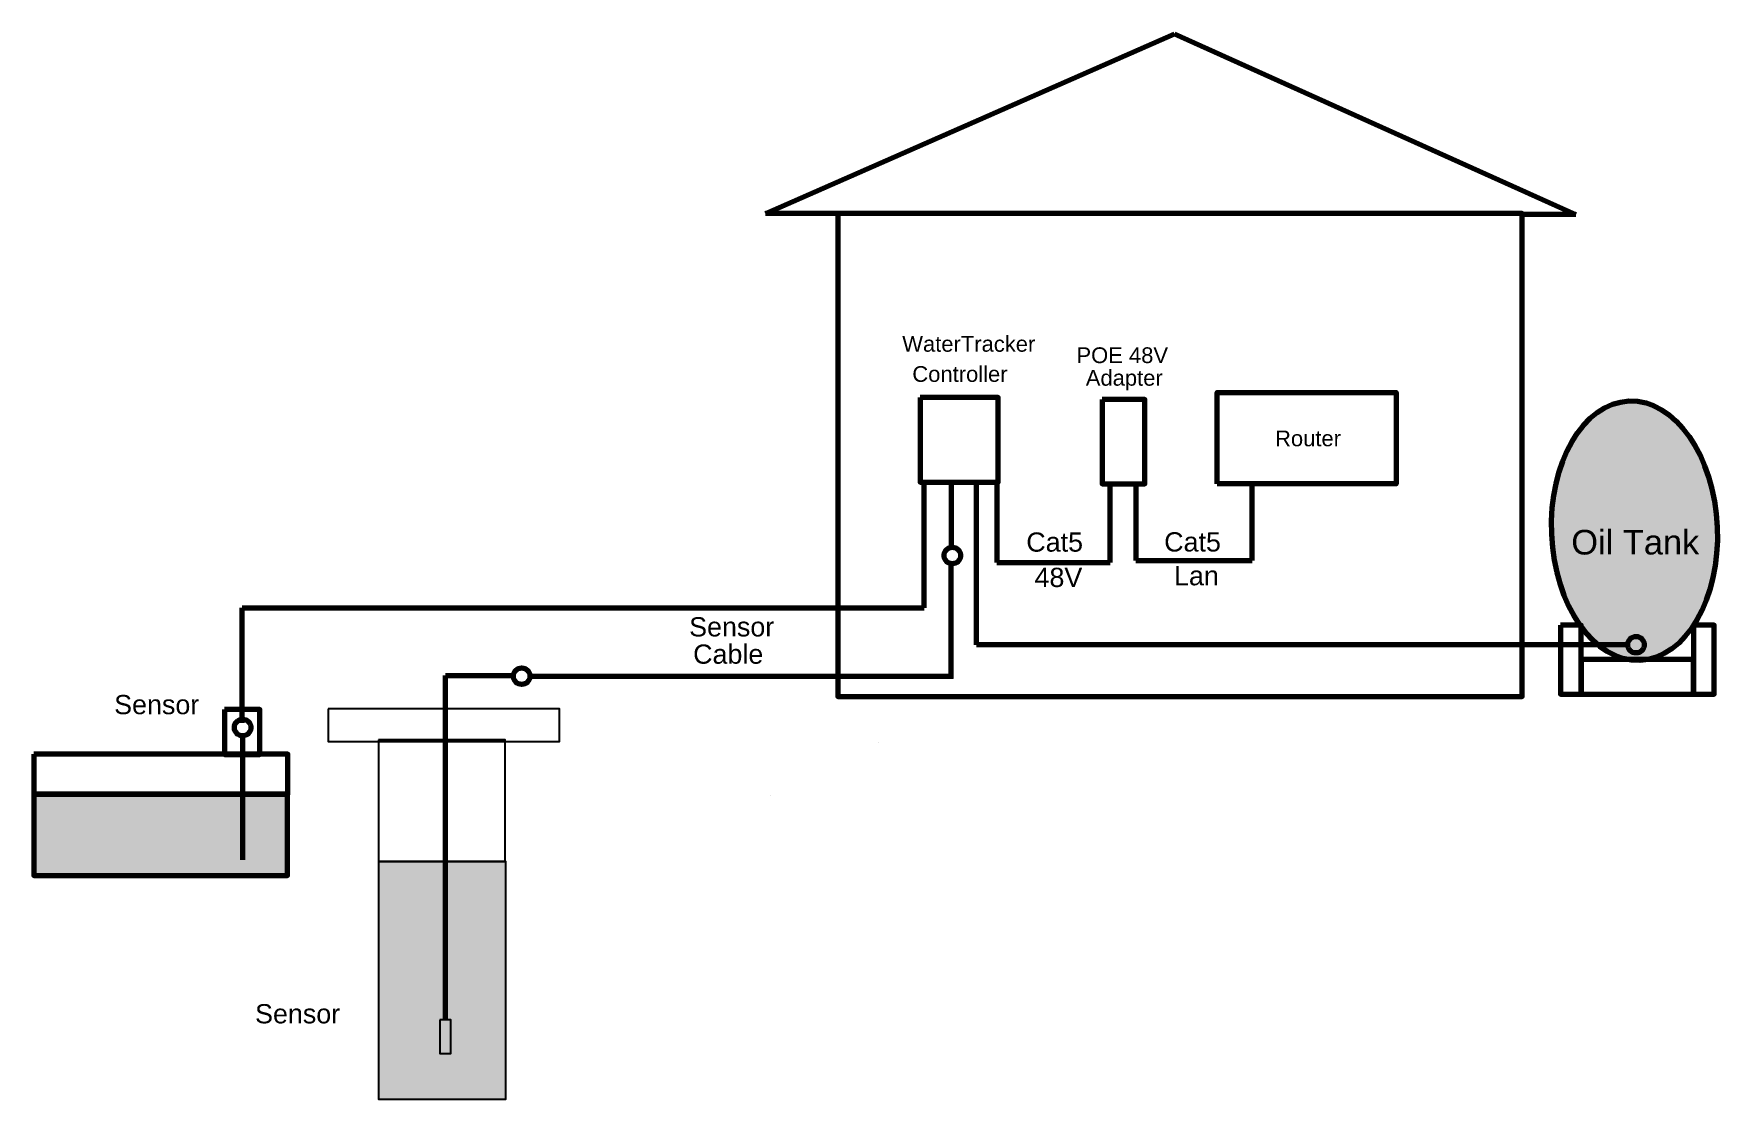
# Model space of a CAD drawing. Header units: millimetres. Extents: x -160 to 509, y -34 to 389.
import ezdxf

# ---------------------------------------------------------------- set-up
doc = ezdxf.new("R2010")
doc.units = ezdxf.units.MM
doc.styles.get("Standard").update_dxf_attribs({"font": 'arial.ttf'})

msp = doc.modelspace()

# ---------------------------------------------------------------- hatches: boundary and pattern name
at = {"lineweight": 200}
h = msp.add_hatch(color=256, dxfattribs=at)
h.set_gradient(color1=(21, 64, 106), one_color=1, name='INVCURVED')
edge = h.paths.add_edge_path()
edge.add_ellipse((475.43, 191.83), major_axis=(2.18, -51.47), ratio=0.63834, start_angle=0, end_angle=360)
h = msp.add_hatch(color=256, dxfattribs=at)
h.set_gradient(color1=(61, 70, 194), one_color=1, name='INVCURVED')
h.paths.add_polyline_path([(-159.99, 87.31), (-159.99, 55.08), (-59.2, 55.08), (-59.2, 87.31)])
h = msp.add_hatch(color=256)
h.set_gradient(color1=(29, 124, 226), one_color=1, name='INVCURVED')
h.paths.add_polyline_path([(-23.12, 60.6), (-23.12, -33.75), (27.42, -33.75), (27.42, 60.6)])
h = msp.add_hatch(color=256)
h.set_gradient(color1=(5, 23, 41), one_color=1)
h.paths.add_polyline_path([(1.26, -2.3), (1.26, -15.54), (5.57, -15.54), (5.57, -2.3)])

# ---------------------------------------------------------------- linework, layer by layer
for p, q in [((130.44, 317.65), (292.88, 389.01)), ((292.88, 389.01), (452.16, 317.25)), ((159.22, 317.65), (130.44, 317.65)), ((452.16, 317.25), (430.87, 317.25)), ((193.47, 161.22), (193.47, 210.8)), ((204.32, 185.91), (204.32, 211.33)), ((214.3, 146.59), (214.3, 210.8)), ((222.3, 210.8), (222.3, 179.26)), ((267.25, 179.26), (267.25, 210.4)), ((277.5, 209.22), (277.5, 180.05)), ((323.63, 180.05), (323.63, 210.4)), ((204.19, 133.2), (204.19, 178.89)), ((222.3, 179.26), (267.25, 179.26)), ((277.5, 180.05), (323.63, 180.05)), ((-77.29, 115.64), (-77.29, 161.22)), ((-77.29, 161.22), (-77.29, 161.22)), ((-77.29, 161.22), (-77.29, 161.22)), ((-77.29, 161.22), (-77.29, 161.22)), ((-77.29, 161.22), (193.47, 161.22)), ((472.77, 146.59), (214.3, 146.59)), ((3.42, -2.3), (3.42, 134.43)), ((3.42, 134.43), (29.74, 134.43)), ((36.99, 134.1), (205.01, 134.1)), ((-77.08, 110.43), (-77.08, 61.27))]:
    msp.add_line(p, q, dxfattribs=at)
for p, q in [((175.4, 107.94), (175.4, 107.94)), ((132.37, 86.76), (132.37, 86.76))]:
    msp.add_line(p, q)
for points in [[(159.22, 317.65), (159.22, 126.03), (430.87, 126.03), (430.87, 317.65)], [(191.84, 244.64), (191.84, 211.12), (222.85, 211.12), (222.85, 244.64)], [(264.09, 243.92), (264.09, 210.4), (281.05, 210.4), (281.05, 243.92)], [(309.83, 210.4), (309.83, 246.68), (380.8, 246.68), (380.8, 210.4)], [(446.13, 154.39), (446.13, 127.04), (454.27, 127.04), (454.27, 154.39)], [(498.87, 154.39), (498.87, 127.04), (507.01, 127.04), (507.01, 154.39)], [(454.27, 140.71), (454.27, 127.04), (498.87, 127.04), (498.87, 140.71)], [(-84.33, 120.84), (-84.33, 103.05), (-70.24, 103.05), (-70.24, 120.84)], [(-159.99, 103.14), (-159.99, 87.31), (-59.16, 87.31), (-59.16, 103.14)], [(-159.99, 87.31), (-159.99, 55.08), (-59.2, 55.08), (-59.2, 87.31)]]:
    msp.add_lwpolyline(points, close=True, dxfattribs=at)
for points in [[(-43.16, 121.22), (-43.16, 108.25), (48.68, 108.25), (48.68, 121.22)], [(-23.12, 108.79), (-23.12, 60.6), (27.12, 60.6), (27.12, 108.79)], [(-23.12, 60.6), (-23.12, -33.75), (27.42, -33.75), (27.42, 60.6)], [(1.26, -2.3), (1.26, -15.54), (5.57, -15.54), (5.57, -2.3)]]:
    msp.add_lwpolyline(points, close=True)
for centre in [(204.64, 181.98), (476.05, 146.59), (33.71, 134.1), (-77.08, 113.71)]:
    msp.add_circle(centre, 3.28, dxfattribs=at)
msp.add_ellipse((475.43, 191.83), major_axis=(2.18, -51.47), ratio=0.63834, dxfattribs=at)

# ---------------------------------------------------------------- texts
for s, height, p in [('WaterTracker', 6.2433, (184.77, 262.84)), ('POE 48V', 6.243, (253.93, 258.34)), ('Controller', 6.243, (188.77, 250.89)), ('Adapter', 6.243, (257.63, 249.36)), ('Router', 6.243, (332.76, 225.34)), ('Cat5', 7.631, (234.01, 183.51)), ('Cat5', 7.631, (288.75, 183.58)), ('Oil Tank', 9.768, (450.36, 182.39)), ('48V', 7.631, (237.28, 169.49)), ('Lan', 7.631, (292.66, 170.17)), ('Sensor', 7.631, (100.18, 149.88)), ('Cable', 7.631, (101.77, 139.05)), ('Sensor', 7.631, (-128.06, 119.03)), ('Sensor', 7.631, (-72.13, -3.64))]:
    msp.add_text(s, height=height, dxfattribs=at).set_placement(p)

doc.saveas('drawing.dxf')
